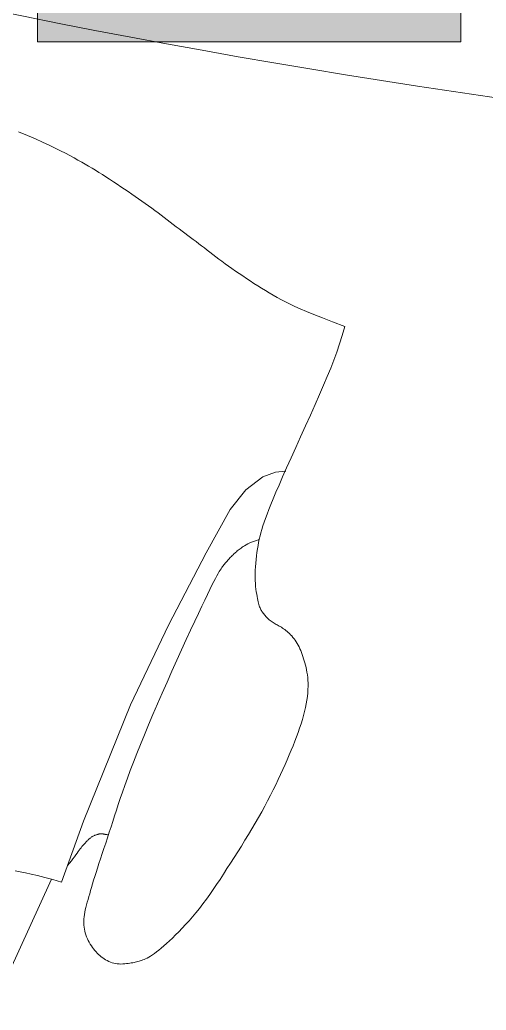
# Model space of a CAD drawing. Header units: millimetres. Extents: x 580 to 1830, y 656 to 1501.
# Drawn here: x 674.58 to 686.05, y 1298.6 to 1322.97 of the extents above; entities that cross this region are included whole.
import ezdxf

# ---------------------------------------------------------------- set-up
doc = ezdxf.new("R2010")
doc.units = ezdxf.units.MM
for name, color, linetype, lineweight in [('1T Puntos voz y datos', 144, 'Continuous', 20), ('mobiliario', 253, 'Continuous', 15), ('Planta1', 250, 'Continuous', 15)]:
    doc.layers.add(name, color=color, linetype=linetype, lineweight=lineweight)

# ---------------------------------------------------------------- blocks, each defined once
blk = doc.blocks.new('bloque nuevo reunion')
at = {"color": 253}
for p, q in [((1.21374, -1.83312, 0), (1.21894, -1.83528, 0)), ((1.21894, -1.83528, 0), (1.22367, -1.83732, 0)), ((1.22367, -1.83732, 0), (1.22796, -1.83924, 0)), ((1.22796, -1.83924, 0), (1.23184, -1.84106, 0)), ((1.23184, -1.84106, 0), (1.23538, -1.84276, 0)), ((1.23538, -1.84276, 0), (1.23859, -1.84437, 0)), ((1.23859, -1.84437, 0), (1.24153, -1.84588, 0)), ((1.24153, -1.84588, 0), (1.24422, -1.8473, 0)), ((1.24422, -1.8473, 0), (1.24672, -1.84865, 0)), ((1.24672, -1.84865, 0), (1.24906, -1.84993, 0)), ((1.24906, -1.84993, 0), (1.25126, -1.85116, 0)), ((1.25126, -1.85116, 0), (1.25336, -1.85237, 0)), ((1.25336, -1.85237, 0), (1.2554, -1.85356, 0)), ((1.2554, -1.85356, 0), (1.25741, -1.85477, 0)), ((1.25741, -1.85477, 0), (1.25941, -1.856, 0)), ((1.25941, -1.856, 0), (1.26145, -1.85728, 0)), ((1.26145, -1.85728, 0), (1.26355, -1.85861, 0)), ((1.26355, -1.85861, 0), (1.2657, -1.85999, 0)), ((1.2657, -1.85999, 0), (1.26788, -1.86141, 0)), ((1.26788, -1.86141, 0), (1.2701, -1.86287, 0)), ((1.2701, -1.86287, 0), (1.27232, -1.86434, 0)), ((1.27232, -1.86434, 0), (1.27453, -1.86581, 0)), ((1.27453, -1.86581, 0), (1.27673, -1.86729, 0)), ((1.27673, -1.86729, 0), (1.27889, -1.86874, 0)), ((1.27889, -1.86874, 0), (1.28101, -1.87018, 0)), ((1.28101, -1.87018, 0), (1.28308, -1.87159, 0)), ((1.28308, -1.87159, 0), (1.28512, -1.87298, 0)), ((1.28512, -1.87298, 0), (1.28712, -1.87437, 0)), ((1.28712, -1.87437, 0), (1.28908, -1.87575, 0)), ((1.28908, -1.87575, 0), (1.29102, -1.87712, 0)), ((1.29102, -1.87712, 0), (1.29293, -1.8785, 0)), ((1.29293, -1.8785, 0), (1.29483, -1.87989, 0)), ((1.29483, -1.87989, 0), (1.2967, -1.88129, 0)), ((1.2967, -1.88129, 0), (1.29855, -1.88269, 0)), ((1.29855, -1.88269, 0), (1.30039, -1.8841, 0)), ((1.30039, -1.8841, 0), (1.30221, -1.8855, 0)), ((1.30221, -1.8855, 0), (1.304, -1.8869, 0)), ((1.304, -1.8869, 0), (1.30578, -1.88828, 0)), ((1.30578, -1.88828, 0), (1.30753, -1.88964, 0)), ((1.30753, -1.88964, 0), (1.30927, -1.89097, 0)), ((1.30927, -1.89097, 0), (1.31098, -1.89227, 0)), ((1.31098, -1.89227, 0), (1.31266, -1.89355, 0)), ((1.31266, -1.89355, 0), (1.31434, -1.89481, 0)), ((1.31434, -1.89481, 0), (1.316, -1.89606, 0)), ((1.316, -1.89606, 0), (1.31765, -1.8973, 0)), ((1.31765, -1.8973, 0), (1.3193, -1.89853, 0)), ((1.3193, -1.89853, 0), (1.32095, -1.89977, 0)), ((1.32095, -1.89977, 0), (1.3226, -1.90102, 0)), ((1.3226, -1.90102, 0), (1.32426, -1.90229, 0)), ((1.32426, -1.90229, 0), (1.32593, -1.90357, 0)), ((1.32593, -1.90357, 0), (1.32762, -1.90486, 0)), ((1.32762, -1.90486, 0), (1.32934, -1.90618, 0)), ((1.32934, -1.90618, 0), (1.3311, -1.90752, 0)), ((1.3311, -1.90752, 0), (1.3329, -1.90888, 0)), ((1.3329, -1.90888, 0), (1.33476, -1.91026, 0)), ((1.33476, -1.91026, 0), (1.33667, -1.91167, 0)), ((1.33667, -1.91167, 0), (1.33865, -1.91311, 0)), ((1.33865, -1.91311, 0), (1.34069, -1.91456, 0)), ((1.34069, -1.91456, 0), (1.34278, -1.91604, 0)), ((1.34278, -1.91604, 0), (1.34492, -1.91752, 0)), ((1.34492, -1.91752, 0), (1.34709, -1.919, 0)), ((1.34709, -1.919, 0), (1.3493, -1.92049, 0)), ((1.3493, -1.92049, 0), (1.35152, -1.92196, 0)), ((1.35152, -1.92196, 0), (1.35376, -1.92343, 0)), ((1.35376, -1.92343, 0), (1.35601, -1.92487, 0)), ((1.35601, -1.92487, 0), (1.35827, -1.9263, 0)), ((1.35827, -1.9263, 0), (1.36056, -1.9277, 0)), ((1.36056, -1.9277, 0), (1.36288, -1.92909, 0)), ((1.36288, -1.92909, 0), (1.36524, -1.93047, 0)), ((1.36524, -1.93047, 0), (1.36764, -1.93182, 0)), ((1.36764, -1.93182, 0), (1.37011, -1.93316, 0)), ((1.37011, -1.93316, 0), (1.37263, -1.93449, 0)), ((1.37263, -1.93449, 0), (1.37526, -1.9358, 0)), ((1.37526, -1.9358, 0), (1.3781, -1.93716, 0)), ((1.3781, -1.93716, 0), (1.3813, -1.93861, 0)), ((1.3813, -1.93861, 0), (1.38501, -1.9402, 0)), ((1.38501, -1.9402, 0), (1.38937, -1.94199, 0)), ((1.38937, -1.94199, 0), (1.39453, -1.94402, 0)), ((1.39453, -1.94402, 0), (1.40063, -1.94637, 0)), ((1.40063, -1.94637, 0), (1.40783, -1.94906, 0)), ((1.40783, -1.94906, 0), (1.40634, -1.95444, 0)), ((1.40634, -1.95444, 0), (1.40478, -1.95951, 0)), ((1.40314, -1.96439, 0), (1.40138, -1.96919, 0)), ((1.40478, -1.95951, 0), (1.40314, -1.96439, 0)), ((1.40138, -1.96919, 0), (1.39948, -1.974, 0)), ((1.39948, -1.974, 0), (1.39743, -1.97894, 0)), ((1.39743, -1.97894, 0), (1.39521, -1.98412, 0)), ((1.39521, -1.98412, 0), (1.39278, -1.98964, 0)), ((1.39278, -1.98964, 0), (1.39014, -1.99557, 0)), ((1.39014, -1.99557, 0), (1.38734, -2.00182, 0)), ((1.38734, -2.00182, 0), (1.38445, -2.00825, 0)), ((1.38445, -2.00825, 0), (1.38153, -2.01475, 0)), ((1.38153, -2.01475, 0), (1.37864, -2.02117, 0)), ((1.37864, -2.02117, 0), (1.37585, -2.02738, 0)), ((1.37585, -2.02738, 0), (1.37323, -2.03326, 0)), ((1.37279, -2.03523, 0), (1.36656, -2.03587, 0)), ((1.37323, -2.03326, 0), (1.37083, -2.03868, 0)), ((1.35905, -2.03867, 0), (1.34896, -2.0464, 0)), ((1.36656, -2.03587, 0), (1.35905, -2.03867, 0)), ((1.37083, -2.03868, 0), (1.36871, -2.04353, 0)), ((1.34896, -2.0464, 0), (1.33966, -2.05806, 0)), ((1.36871, -2.04353, 0), (1.36686, -2.04784, 0)), ((1.36524, -2.05167, 0), (1.36384, -2.05508, 0)), ((1.36686, -2.04784, 0), (1.36524, -2.05167, 0)), ((1.33966, -2.05806, 0), (1.32528, -2.08395, 0)), ((1.36263, -2.05813, 0), (1.36158, -2.06087, 0)), ((1.36384, -2.05508, 0), (1.36263, -2.05813, 0)), ((1.36067, -2.06337, 0), (1.35987, -2.06568, 0)), ((1.36158, -2.06087, 0), (1.36067, -2.06337, 0)), ((1.35851, -2.06994, 0), (1.35794, -2.07193, 0)), ((1.35915, -2.06786, 0), (1.35851, -2.06994, 0)), ((1.35987, -2.06568, 0), (1.35915, -2.06786, 0)), ((1.3529, -2.07742, 0), (1.35469, -2.07672, 0)), ((1.35469, -2.07672, 0), (1.3568, -2.07596, 0)), ((1.35698, -2.07579, 0), (1.35658, -2.07771, 0)), ((1.35744, -2.07388, 0), (1.35698, -2.07579, 0)), ((1.35794, -2.07193, 0), (1.35744, -2.07388, 0)), ((1.34384, -2.08281, 0), (1.34437, -2.08238, 0)), ((1.34437, -2.08238, 0), (1.34492, -2.08195, 0)), ((1.34492, -2.08195, 0), (1.34549, -2.08151, 0)), ((1.34549, -2.08151, 0), (1.3461, -2.08107, 0)), ((1.3461, -2.08107, 0), (1.34674, -2.08063, 0)), ((1.34674, -2.08063, 0), (1.34743, -2.08017, 0)), ((1.34743, -2.08017, 0), (1.3482, -2.07969, 0)), ((1.3482, -2.07969, 0), (1.34909, -2.07918, 0)), ((1.34909, -2.07918, 0), (1.35014, -2.07864, 0)), ((1.35014, -2.07864, 0), (1.3514, -2.07806, 0)), ((1.3514, -2.07806, 0), (1.3529, -2.07742, 0)), ((1.35588, -2.08163, 0), (1.35557, -2.08367, 0)), ((1.35621, -2.07964, 0), (1.35588, -2.08163, 0)), ((1.35658, -2.07771, 0), (1.35621, -2.07964, 0)), ((1.32528, -2.08395, 0), (1.30286, -2.127, 0)), ((1.33779, -2.08881, 0), (1.33818, -2.08837, 0)), ((1.33818, -2.08837, 0), (1.33859, -2.08792, 0)), ((1.33859, -2.08792, 0), (1.33902, -2.08745, 0)), ((1.33902, -2.08745, 0), (1.33946, -2.08698, 0)), ((1.33946, -2.08698, 0), (1.33992, -2.0865, 0)), ((1.33992, -2.0865, 0), (1.34038, -2.08602, 0)), ((1.34038, -2.08602, 0), (1.34086, -2.08554, 0)), ((1.34086, -2.08554, 0), (1.34134, -2.08506, 0)), ((1.34134, -2.08506, 0), (1.34183, -2.08459, 0)), ((1.34183, -2.08459, 0), (1.34233, -2.08413, 0)), ((1.34233, -2.08413, 0), (1.34282, -2.08368, 0)), ((1.34282, -2.08368, 0), (1.34332, -2.08324, 0)), ((1.34332, -2.08324, 0), (1.34384, -2.08281, 0)), ((1.35505, -2.08791, 0), (1.35484, -2.09006, 0)), ((1.35529, -2.08577, 0), (1.35505, -2.08791, 0)), ((1.35557, -2.08367, 0), (1.35529, -2.08577, 0)), ((1.33317, -2.09511, 0), (1.33374, -2.09417, 0)), ((1.33374, -2.09417, 0), (1.33425, -2.09337, 0)), ((1.33425, -2.09337, 0), (1.3347, -2.0927, 0)), ((1.3347, -2.0927, 0), (1.33512, -2.09212, 0)), ((1.33512, -2.09212, 0), (1.33551, -2.09159, 0)), ((1.33551, -2.09159, 0), (1.33589, -2.09109, 0)), ((1.33589, -2.09109, 0), (1.33627, -2.09061, 0)), ((1.33627, -2.09061, 0), (1.33665, -2.09015, 0)), ((1.33665, -2.09015, 0), (1.33702, -2.0897, 0)), ((1.33702, -2.0897, 0), (1.3374, -2.08926, 0)), ((1.3374, -2.08926, 0), (1.33779, -2.08881, 0)), ((1.35456, -2.09432, 0), (1.3545, -2.0964, 0)), ((1.35468, -2.0922, 0), (1.35456, -2.09432, 0)), ((1.35484, -2.09006, 0), (1.35468, -2.0922, 0)), ((1.32992, -2.10107, 0), (1.3309, -2.09919, 0)), ((1.3309, -2.09919, 0), (1.33176, -2.0976, 0)), ((1.33176, -2.0976, 0), (1.33251, -2.09625, 0)), ((1.33251, -2.09625, 0), (1.33317, -2.09511, 0)), ((1.3545, -2.0964, 0), (1.35449, -2.09841, 0)), ((1.35449, -2.09841, 0), (1.35454, -2.10035, 0)), ((1.35454, -2.10035, 0), (1.35465, -2.10219, 0)), ((1.3261, -2.10871, 0), (1.32753, -2.1058, 0)), ((1.32753, -2.1058, 0), (1.3288, -2.10327, 0)), ((1.3288, -2.10327, 0), (1.32992, -2.10107, 0)), ((1.35465, -2.10219, 0), (1.3548, -2.10394, 0)), ((1.3548, -2.10394, 0), (1.35498, -2.1056, 0)), ((1.35498, -2.1056, 0), (1.35519, -2.10715, 0)), ((1.32271, -2.11578, 0), (1.3245, -2.11203, 0)), ((1.3245, -2.11203, 0), (1.3261, -2.10871, 0)), ((1.35519, -2.10715, 0), (1.35541, -2.10858, 0)), ((1.35541, -2.10858, 0), (1.35564, -2.1099, 0)), ((1.35564, -2.1099, 0), (1.35587, -2.1111, 0)), ((1.35587, -2.1111, 0), (1.35609, -2.11218, 0)), ((1.32071, -2.11999, 0), (1.32271, -2.11578, 0)), ((1.35609, -2.11218, 0), (1.3563, -2.11314, 0)), ((1.3563, -2.11314, 0), (1.35651, -2.11399, 0)), ((1.35651, -2.11399, 0), (1.35672, -2.11477, 0)), ((1.35672, -2.11477, 0), (1.35694, -2.11546, 0)), ((1.35694, -2.11546, 0), (1.35716, -2.1161, 0)), ((1.35716, -2.1161, 0), (1.35739, -2.1167, 0)), ((1.35739, -2.1167, 0), (1.35764, -2.11726, 0)), ((1.35764, -2.11726, 0), (1.35791, -2.1178, 0)), ((1.35791, -2.1178, 0), (1.3582, -2.11832, 0)), ((1.31851, -2.12471, 0), (1.32071, -2.11999, 0)), ((1.3582, -2.11832, 0), (1.35851, -2.11884, 0)), ((1.35851, -2.11884, 0), (1.35884, -2.11934, 0)), ((1.35884, -2.11934, 0), (1.35919, -2.11984, 0)), ((1.35919, -2.11984, 0), (1.35957, -2.12033, 0)), ((1.35957, -2.12033, 0), (1.35997, -2.12083, 0)), ((1.35997, -2.12083, 0), (1.3604, -2.12132, 0)), ((1.3604, -2.12132, 0), (1.36085, -2.12183, 0)), ((1.36085, -2.12183, 0), (1.36133, -2.12233, 0)), ((1.36133, -2.12233, 0), (1.36182, -2.12283, 0)), ((1.36182, -2.12283, 0), (1.36234, -2.12332, 0)), ((1.36234, -2.12332, 0), (1.36287, -2.1238, 0)), ((1.36287, -2.1238, 0), (1.36342, -2.12426, 0)), ((1.30286, -2.127, 0), (1.28025, -2.17444, 0)), ((1.31609, -2.12993, 0), (1.31851, -2.12471, 0)), ((1.36342, -2.12426, 0), (1.36399, -2.12469, 0)), ((1.36399, -2.12469, 0), (1.36456, -2.12511, 0)), ((1.36456, -2.12511, 0), (1.36514, -2.12549, 0)), ((1.36514, -2.12549, 0), (1.36573, -2.12585, 0)), ((1.36573, -2.12585, 0), (1.36633, -2.12619, 0)), ((1.36633, -2.12619, 0), (1.36694, -2.12652, 0)), ((1.36694, -2.12652, 0), (1.36756, -2.12685, 0)), ((1.36756, -2.12685, 0), (1.36819, -2.12718, 0)), ((1.36819, -2.12718, 0), (1.36882, -2.12753, 0)), ((1.36882, -2.12753, 0), (1.36947, -2.12789, 0)), ((1.36947, -2.12789, 0), (1.37013, -2.12828, 0)), ((1.37013, -2.12828, 0), (1.37079, -2.1287, 0)), ((1.37079, -2.1287, 0), (1.37146, -2.12915, 0)), ((1.37146, -2.12915, 0), (1.37214, -2.12964, 0)), ((1.37214, -2.12964, 0), (1.37282, -2.13016, 0)), ((1.31074, -2.14161, 0), (1.31349, -2.1356, 0)), ((1.31349, -2.1356, 0), (1.31609, -2.12993, 0)), ((1.37282, -2.13016, 0), (1.37351, -2.13073, 0)), ((1.37351, -2.13073, 0), (1.3742, -2.13134, 0)), ((1.3742, -2.13134, 0), (1.3749, -2.13199, 0)), ((1.3749, -2.13199, 0), (1.3756, -2.1327, 0)), ((1.3756, -2.1327, 0), (1.37629, -2.13346, 0)), ((1.37629, -2.13346, 0), (1.37697, -2.13426, 0)), ((1.37697, -2.13426, 0), (1.37765, -2.13511, 0)), ((1.37765, -2.13511, 0), (1.3783, -2.136, 0)), ((1.3079, -2.1479, 0), (1.31074, -2.14161, 0)), ((1.3783, -2.136, 0), (1.37893, -2.13694, 0)), ((1.37893, -2.13694, 0), (1.37954, -2.13792, 0)), ((1.37954, -2.13792, 0), (1.38011, -2.13893, 0)), ((1.38011, -2.13893, 0), (1.38064, -2.13999, 0)), ((1.38064, -2.13999, 0), (1.38115, -2.14108, 0)), ((1.38115, -2.14108, 0), (1.38162, -2.1422, 0)), ((1.38162, -2.1422, 0), (1.38207, -2.14336, 0)), ((1.38207, -2.14336, 0), (1.38249, -2.14455, 0)), ((1.38249, -2.14455, 0), (1.3829, -2.14576, 0)), ((1.3829, -2.14576, 0), (1.38329, -2.14699, 0)), ((1.38329, -2.14699, 0), (1.38368, -2.14825, 0)), ((1.305, -2.15437, 0), (1.3079, -2.1479, 0)), ((1.38368, -2.14825, 0), (1.38405, -2.14953, 0)), ((1.38405, -2.14953, 0), (1.38441, -2.15084, 0)), ((1.38441, -2.15084, 0), (1.38476, -2.15218, 0)), ((1.38476, -2.15218, 0), (1.38507, -2.15358, 0)), ((1.30208, -2.16092, 0), (1.305, -2.15437, 0)), ((1.38507, -2.15358, 0), (1.38535, -2.15503, 0)), ((1.38535, -2.15503, 0), (1.38559, -2.15654, 0)), ((1.38559, -2.15654, 0), (1.38578, -2.15813, 0)), ((1.38578, -2.15813, 0), (1.38591, -2.15981, 0)), ((1.2992, -2.16749, 0), (1.30208, -2.16092, 0)), ((1.38591, -2.15981, 0), (1.38599, -2.16158, 0)), ((1.38599, -2.16344, 0), (1.38593, -2.16538, 0)), ((1.38599, -2.16158, 0), (1.38599, -2.16344, 0)), ((1.29638, -2.17397, 0), (1.2992, -2.16749, 0)), ((1.38558, -2.16949, 0), (1.38529, -2.17165, 0)), ((1.38579, -2.1674, 0), (1.38558, -2.16949, 0)), ((1.38593, -2.16538, 0), (1.38579, -2.1674, 0)), ((1.28025, -2.17444, 0), (1.25226, -2.24372, 0)), ((1.29367, -2.18029, 0), (1.29638, -2.17397, 0)), ((1.38446, -2.17615, 0), (1.38392, -2.17848, 0)), ((1.38492, -2.17387, 0), (1.38446, -2.17615, 0)), ((1.38529, -2.17165, 0), (1.38492, -2.17387, 0)), ((1.29108, -2.18643, 0), (1.29367, -2.18029, 0)), ((1.38329, -2.18086, 0), (1.38258, -2.18329, 0)), ((1.38392, -2.17848, 0), (1.38329, -2.18086, 0)), ((1.28861, -2.19236, 0), (1.29108, -2.18643, 0)), ((1.38097, -2.18829, 0), (1.38006, -2.19086, 0)), ((1.38181, -2.18576, 0), (1.38097, -2.18829, 0)), ((1.38258, -2.18329, 0), (1.38181, -2.18576, 0)), ((1.28628, -2.19806, 0), (1.28861, -2.19236, 0)), ((1.37911, -2.19347, 0), (1.3781, -2.19612, 0)), ((1.38006, -2.19086, 0), (1.37911, -2.19347, 0)), ((1.28409, -2.20352, 0), (1.28628, -2.19806, 0)), ((1.37705, -2.19882, 0), (1.37595, -2.20156, 0)), ((1.3781, -2.19612, 0), (1.37705, -2.19882, 0)), ((1.28205, -2.20871, 0), (1.28409, -2.20352, 0)), ((1.3748, -2.20434, 0), (1.3736, -2.20717, 0)), ((1.37595, -2.20156, 0), (1.3748, -2.20434, 0)), ((1.28016, -2.21361, 0), (1.28205, -2.20871, 0)), ((1.37235, -2.21005, 0), (1.37105, -2.21297, 0)), ((1.3736, -2.20717, 0), (1.37235, -2.21005, 0)), ((1.27688, -2.22251, 0), (1.27844, -2.21822, 0)), ((1.27844, -2.21822, 0), (1.28016, -2.21361, 0)), ((1.36968, -2.21595, 0), (1.36826, -2.21897, 0)), ((1.37105, -2.21297, 0), (1.36968, -2.21595, 0)), ((1.27547, -2.22652, 0), (1.27688, -2.22251, 0)), ((1.36677, -2.22205, 0), (1.36522, -2.22518, 0)), ((1.36826, -2.21897, 0), (1.36677, -2.22205, 0)), ((1.27418, -2.2303, 0), (1.27547, -2.22652, 0)), ((1.36361, -2.22836, 0), (1.36193, -2.23158, 0)), ((1.36522, -2.22518, 0), (1.36361, -2.22836, 0)), ((1.27188, -2.23731, 0), (1.27299, -2.23388, 0)), ((1.27299, -2.23388, 0), (1.27418, -2.2303, 0)), ((1.36019, -2.23484, 0), (1.35838, -2.23815, 0)), ((1.36193, -2.23158, 0), (1.36019, -2.23484, 0)), ((1.26978, -2.24389, 0), (1.27081, -2.24063, 0)), ((1.27081, -2.24063, 0), (1.27188, -2.23731, 0)), ((1.35651, -2.24149, 0), (1.35457, -2.24487, 0)), ((1.35838, -2.23815, 0), (1.35651, -2.24149, 0)), ((1.25226, -2.24372, 0), (1.23934, -2.28005, 0)), ((1.26769, -2.25038, 0), (1.26874, -2.24713, 0)), ((1.26874, -2.24713, 0), (1.26978, -2.24389, 0)), ((1.35457, -2.24487, 0), (1.35257, -2.24829, 0)), ((1.25661, -2.25361, 0), (1.25632, -2.25384, 0)), ((1.2569, -2.25339, 0), (1.25661, -2.25361, 0)), ((1.2572, -2.25318, 0), (1.2569, -2.25339, 0)), ((1.25751, -2.25297, 0), (1.2572, -2.25318, 0)), ((1.25782, -2.25279, 0), (1.25751, -2.25297, 0)), ((1.25814, -2.25262, 0), (1.25782, -2.25279, 0)), ((1.25847, -2.25246, 0), (1.25814, -2.25262, 0)), ((1.2588, -2.25232, 0), (1.25847, -2.25246, 0)), ((1.25913, -2.25219, 0), (1.2588, -2.25232, 0)), ((1.25946, -2.25207, 0), (1.25913, -2.25219, 0)), ((1.2598, -2.25196, 0), (1.25946, -2.25207, 0)), ((1.26013, -2.25186, 0), (1.2598, -2.25196, 0)), ((1.26046, -2.25176, 0), (1.26013, -2.25186, 0)), ((1.26079, -2.25166, 0), (1.26046, -2.25176, 0)), ((1.26111, -2.25157, 0), (1.26079, -2.25166, 0)), ((1.26143, -2.25148, 0), (1.26111, -2.25157, 0)), ((1.26174, -2.2514, 0), (1.26143, -2.25148, 0)), ((1.26203, -2.25134, 0), (1.26174, -2.2514, 0)), ((1.26232, -2.25129, 0), (1.26203, -2.25134, 0)), ((1.2626, -2.25125, 0), (1.26232, -2.25129, 0)), ((1.26286, -2.25123, 0), (1.2626, -2.25125, 0)), ((1.26311, -2.25123, 0), (1.26286, -2.25123, 0)), ((1.26335, -2.25125, 0), (1.26311, -2.25123, 0)), ((1.26359, -2.25128, 0), (1.26335, -2.25125, 0)), ((1.26382, -2.25133, 0), (1.26359, -2.25128, 0)), ((1.26404, -2.25138, 0), (1.26382, -2.25133, 0)), ((1.26428, -2.25143, 0), (1.26404, -2.25138, 0)), ((1.26452, -2.25149, 0), (1.26428, -2.25143, 0)), ((1.26477, -2.25155, 0), (1.26452, -2.25149, 0)), ((1.26504, -2.25161, 0), (1.26477, -2.25155, 0)), ((1.26532, -2.25166, 0), (1.26504, -2.25161, 0)), ((1.26561, -2.25171, 0), (1.26532, -2.25166, 0)), ((1.26557, -2.25684, 0), (1.26663, -2.25362, 0)), ((1.26591, -2.25176, 0), (1.26561, -2.25171, 0)), ((1.26622, -2.2518, 0), (1.26591, -2.25176, 0)), ((1.26654, -2.25184, 0), (1.26622, -2.2518, 0)), ((1.26686, -2.25189, 0), (1.26654, -2.25184, 0)), ((1.26663, -2.25362, 0), (1.26769, -2.25038, 0)), ((1.26718, -2.25193, 0), (1.26686, -2.25189, 0)), ((1.35051, -2.25172, 0), (1.34841, -2.25516, 0)), ((1.35257, -2.24829, 0), (1.35051, -2.25172, 0)), ((1.2509, -2.25956, 0), (1.25035, -2.26026, 0)), ((1.25142, -2.25893, 0), (1.2509, -2.25956, 0)), ((1.2519, -2.25836, 0), (1.25142, -2.25893, 0)), ((1.25235, -2.25785, 0), (1.2519, -2.25836, 0)), ((1.25276, -2.25739, 0), (1.25235, -2.25785, 0)), ((1.25314, -2.25698, 0), (1.25276, -2.25739, 0)), ((1.25348, -2.25661, 0), (1.25314, -2.25698, 0)), ((1.2538, -2.25628, 0), (1.25348, -2.25661, 0)), ((1.25408, -2.25598, 0), (1.2538, -2.25628, 0)), ((1.25435, -2.25571, 0), (1.25408, -2.25598, 0)), ((1.2546, -2.25545, 0), (1.25435, -2.25571, 0)), ((1.25483, -2.25521, 0), (1.2546, -2.25545, 0)), ((1.25507, -2.25498, 0), (1.25483, -2.25521, 0)), ((1.2553, -2.25476, 0), (1.25507, -2.25498, 0)), ((1.25554, -2.25453, 0), (1.2553, -2.25476, 0)), ((1.25579, -2.2543, 0), (1.25554, -2.25453, 0)), ((1.25605, -2.25407, 0), (1.25579, -2.2543, 0)), ((1.25632, -2.25384, 0), (1.25605, -2.25407, 0)), ((1.26452, -2.26001, 0), (1.26557, -2.25684, 0)), ((1.34629, -2.2586, 0), (1.34414, -2.26202, 0)), ((1.34841, -2.25516, 0), (1.34629, -2.2586, 0)), ((1.24694, -2.26496, 0), (1.24606, -2.26615, 0)), ((1.24774, -2.26386, 0), (1.24694, -2.26496, 0)), ((1.24847, -2.26284, 0), (1.24774, -2.26386, 0)), ((1.24914, -2.2619, 0), (1.24847, -2.26284, 0)), ((1.24977, -2.26104, 0), (1.24914, -2.2619, 0)), ((1.25035, -2.26026, 0), (1.24977, -2.26104, 0)), ((1.26251, -2.26611, 0), (1.2635, -2.26311, 0)), ((1.2635, -2.26311, 0), (1.26452, -2.26001, 0)), ((1.34199, -2.26542, 0), (1.33985, -2.26877, 0)), ((1.34414, -2.26202, 0), (1.34199, -2.26542, 0)), ((1.24403, -2.26876, 0), (1.24284, -2.27018, 0)), ((1.2451, -2.26741, 0), (1.24403, -2.26876, 0)), ((1.24606, -2.26615, 0), (1.2451, -2.26741, 0)), ((1.26067, -2.27173, 0), (1.26156, -2.26899, 0)), ((1.26156, -2.26899, 0), (1.26251, -2.26611, 0)), ((1.33985, -2.26877, 0), (1.33774, -2.27206, 0)), ((1.21457, -2.27388, 0), (1.21162, -2.27332, 0)), ((1.21774, -2.27454, 0), (1.21457, -2.27388, 0)), ((1.22118, -2.27531, 0), (1.21774, -2.27454, 0)), ((1.22499, -2.27623, 0), (1.22118, -2.27531, 0)), ((1.22923, -2.27731, 0), (1.22499, -2.27623, 0)), ((1.23399, -2.27857, 0), (1.22923, -2.27731, 0)), ((1.25838, -2.27901, 0), (1.25909, -2.27673, 0)), ((1.25909, -2.27673, 0), (1.25985, -2.27431, 0)), ((1.25985, -2.27431, 0), (1.26067, -2.27173, 0)), ((1.33565, -2.27529, 0), (1.33359, -2.27845, 0)), ((1.33774, -2.27206, 0), (1.33565, -2.27529, 0)), ((1.23337, -2.27838, 0), (1.19766, -2.35637, 0)), ((1.23934, -2.28005, 0), (1.23399, -2.27857, 0)), ((1.25655, -2.28513, 0), (1.25712, -2.2832, 0)), ((1.25712, -2.2832, 0), (1.25773, -2.28116, 0)), ((1.25773, -2.28116, 0), (1.25838, -2.27901, 0)), ((1.33154, -2.28153, 0), (1.32951, -2.28454, 0)), ((1.33359, -2.27845, 0), (1.33154, -2.28153, 0)), ((1.25502, -2.29042, 0), (1.2555, -2.28872, 0)), ((1.2555, -2.28872, 0), (1.25601, -2.28697, 0)), ((1.25601, -2.28697, 0), (1.25655, -2.28513, 0)), ((1.32749, -2.28746, 0), (1.32546, -2.29031, 0)), ((1.32951, -2.28454, 0), (1.32749, -2.28746, 0)), ((1.25376, -2.29513, 0), (1.25414, -2.29361, 0)), ((1.25414, -2.29361, 0), (1.25457, -2.29204, 0)), ((1.25457, -2.29204, 0), (1.25502, -2.29042, 0)), ((1.32342, -2.29306, 0), (1.32137, -2.29573, 0)), ((1.32546, -2.29031, 0), (1.32342, -2.29306, 0)), ((1.25256, -2.302, 0), (1.25269, -2.30071, 0)), ((1.25269, -2.30071, 0), (1.25288, -2.29938, 0)), ((1.25288, -2.29938, 0), (1.25312, -2.298, 0)), ((1.25312, -2.298, 0), (1.25342, -2.29659, 0)), ((1.25342, -2.29659, 0), (1.25376, -2.29513, 0)), ((1.31721, -2.30077, 0), (1.31513, -2.30314, 0)), ((1.31929, -2.2983, 0), (1.31721, -2.30077, 0)), ((1.32137, -2.29573, 0), (1.31929, -2.2983, 0)), ((1.25249, -2.3045, 0), (1.2525, -2.30326, 0)), ((1.25255, -2.30571, 0), (1.25249, -2.3045, 0)), ((1.2525, -2.30326, 0), (1.25256, -2.302, 0)), ((1.25267, -2.3069, 0), (1.25255, -2.30571, 0)), ((1.31307, -2.30541, 0), (1.31104, -2.30757, 0)), ((1.31513, -2.30314, 0), (1.31307, -2.30541, 0)), ((1.25285, -2.30807, 0), (1.25267, -2.3069, 0)), ((1.25309, -2.30923, 0), (1.25285, -2.30807, 0)), ((1.2534, -2.31038, 0), (1.25309, -2.30923, 0)), ((1.25376, -2.31152, 0), (1.2534, -2.31038, 0)), ((1.25419, -2.31266, 0), (1.25376, -2.31152, 0)), ((1.25466, -2.31377, 0), (1.25419, -2.31266, 0)), ((1.30711, -2.31155, 0), (1.30525, -2.31337, 0)), ((1.30905, -2.30962, 0), (1.30711, -2.31155, 0)), ((1.31104, -2.30757, 0), (1.30905, -2.30962, 0)), ((1.25519, -2.31487, 0), (1.25466, -2.31377, 0)), ((1.25576, -2.31594, 0), (1.25519, -2.31487, 0)), ((1.25636, -2.31698, 0), (1.25576, -2.31594, 0)), ((1.257, -2.31799, 0), (1.25636, -2.31698, 0)), ((1.25766, -2.31895, 0), (1.257, -2.31799, 0)), ((1.30015, -2.31807, 0), (1.29862, -2.31939, 0)), ((1.30177, -2.31662, 0), (1.30015, -2.31807, 0)), ((1.30347, -2.31506, 0), (1.30177, -2.31662, 0)), ((1.30525, -2.31337, 0), (1.30347, -2.31506, 0)), ((1.25834, -2.31987, 0), (1.25766, -2.31895, 0)), ((1.25905, -2.32075, 0), (1.25834, -2.31987, 0)), ((1.25978, -2.32158, 0), (1.25905, -2.32075, 0)), ((1.26053, -2.32237, 0), (1.25978, -2.32158, 0)), ((1.26131, -2.32313, 0), (1.26053, -2.32237, 0)), ((1.2621, -2.32384, 0), (1.26131, -2.32313, 0)), ((1.26292, -2.32452, 0), (1.2621, -2.32384, 0)), ((1.26376, -2.32516, 0), (1.26292, -2.32452, 0)), ((1.29222, -2.32419, 0), (1.29119, -2.3248, 0)), ((1.29334, -2.32347, 0), (1.29222, -2.32419, 0)), ((1.29453, -2.32263, 0), (1.29334, -2.32347, 0)), ((1.29581, -2.32167, 0), (1.29453, -2.32263, 0)), ((1.29717, -2.32059, 0), (1.29581, -2.32167, 0)), ((1.29862, -2.31939, 0), (1.29717, -2.32059, 0)), ((1.26462, -2.32577, 0), (1.26376, -2.32516, 0)), ((1.26551, -2.32634, 0), (1.26462, -2.32577, 0)), ((1.26641, -2.32686, 0), (1.26551, -2.32634, 0)), ((1.26735, -2.32734, 0), (1.26641, -2.32686, 0)), ((1.26831, -2.32775, 0), (1.26735, -2.32734, 0)), ((1.2693, -2.32811, 0), (1.26831, -2.32775, 0)), ((1.27032, -2.3284, 0), (1.2693, -2.32811, 0)), ((1.27137, -2.32862, 0), (1.27032, -2.3284, 0)), ((1.27245, -2.32877, 0), (1.27137, -2.32862, 0)), ((1.27355, -2.32884, 0), (1.27245, -2.32877, 0)), ((1.27465, -2.32886, 0), (1.27355, -2.32884, 0)), ((1.27576, -2.32882, 0), (1.27465, -2.32886, 0)), ((1.27684, -2.32875, 0), (1.27576, -2.32882, 0)), ((1.27789, -2.32864, 0), (1.27684, -2.32875, 0)), ((1.27891, -2.32851, 0), (1.27789, -2.32864, 0)), ((1.27987, -2.32837, 0), (1.27891, -2.32851, 0)), ((1.28077, -2.32822, 0), (1.27987, -2.32837, 0)), ((1.28161, -2.32807, 0), (1.28077, -2.32822, 0)), ((1.28241, -2.3279, 0), (1.28161, -2.32807, 0)), ((1.28318, -2.32773, 0), (1.28241, -2.3279, 0)), ((1.28392, -2.32755, 0), (1.28318, -2.32773, 0)), ((1.28465, -2.32736, 0), (1.28392, -2.32755, 0)), ((1.28537, -2.32715, 0), (1.28465, -2.32736, 0)), ((1.28611, -2.32693, 0), (1.28537, -2.32715, 0)), ((1.28686, -2.32669, 0), (1.28611, -2.32693, 0)), ((1.28764, -2.32642, 0), (1.28686, -2.32669, 0)), ((1.28845, -2.32611, 0), (1.28764, -2.32642, 0)), ((1.28931, -2.32575, 0), (1.28845, -2.32611, 0)), ((1.29022, -2.32531, 0), (1.28931, -2.32575, 0)), ((1.29119, -2.3248, 0), (1.29022, -2.32531, 0))]:
    blk.add_line(p, q, dxfattribs=at)
blk.add_arc((2.20618, 3.13681), 5, 254.11613, 270, dxfattribs=at)
blk = doc.blocks.new('Datos de Piso')
at = {"layer": '1T Puntos voz y datos', "linetype": 'Continuous'}
h = blk.add_hatch(color=256, dxfattribs=at)
h.paths.add_polyline_path([(-0.17402, 0.3578), (-0.17402, -0.00092), (0.18511, -0.00092), (0.18511, 0.3578)])
h.paths.add_polyline_path([(0.00402, 0.2858), (0.12716, 0.07251), (-0.11912, 0.07251)], flags=16)
for p, q in [((-0.13143, 0.04045), (-0.13143, 0.31135)), ((0.13947, 0.31135), (0.13947, 0.04045)), ((0.13947, 0.04045), (-0.13143, 0.04045))]:
    blk.add_line(p, q, dxfattribs=at)
for points in [[(-0.17402, 0.3578), (0.18511, 0.3578), (0.18511, -0.00092), (-0.17402, -0.00092)], [(0.00402, 0.2858), (0.12716, 0.07251), (-0.11912, 0.07251)]]:
    blk.add_lwpolyline(points, close=True, dxfattribs=at)
blk.add_lwpolyline([(-0.13143, 0.31135), (0.13947, 0.31135)], dxfattribs=at)
blk = doc.blocks.new('puntosAccesoVozDatos')
at = {"layer": '1T Puntos voz y datos', "linetype": 'Continuous'}
blk.add_blockref('Datos de Piso', (0.17402, 0.00092), dxfattribs=at)

msp = doc.modelspace()

# ---------------------------------------------------------------- block references
at = {"layer": 'mobiliario', "xscale": 41.31619858258412, "yscale": 41.31619858258412, "zscale": 41.31619858258412}
msp.add_blockref('bloque nuevo reunion', (624.408, 1395.955, 0), dxfattribs=at)
at = {"layer": 'Planta1', "xscale": 28.97063719751798, "yscale": 28.97063719751798, "zscale": 28.97063719751798}
msp.add_blockref('puntosAccesoVozDatos', (675.02, 1322.433), dxfattribs=at)

doc.saveas('drawing.dxf')
